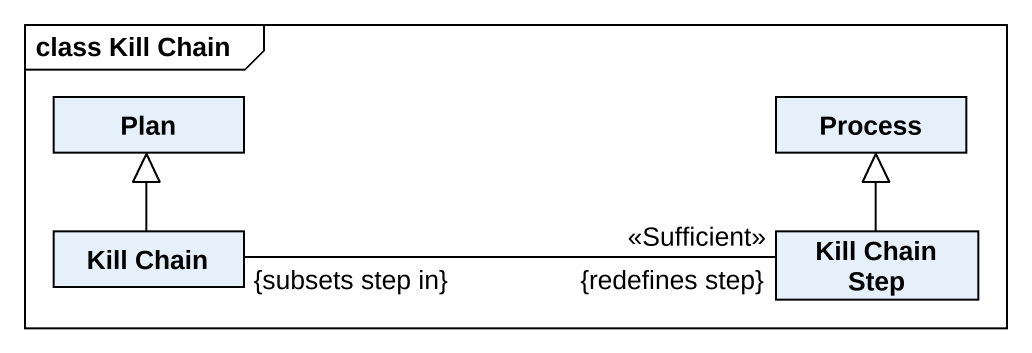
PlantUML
@startuml
mainframe class Kill Chain
hide circle
hide empty members
class Plan
class "Process" as Process_
class "Kill Chain" as Kill_Chain
class "Kill Chain Step" as Kill_Chain_Step
Kill_Chain -up-|> Plan
Kill_Chain "{subsets step in}" -right- "{redefines step}\n<<Sufficient>>" Kill_Chain_Step
Kill_Chain_Step -up-|> Process_
@enduml
